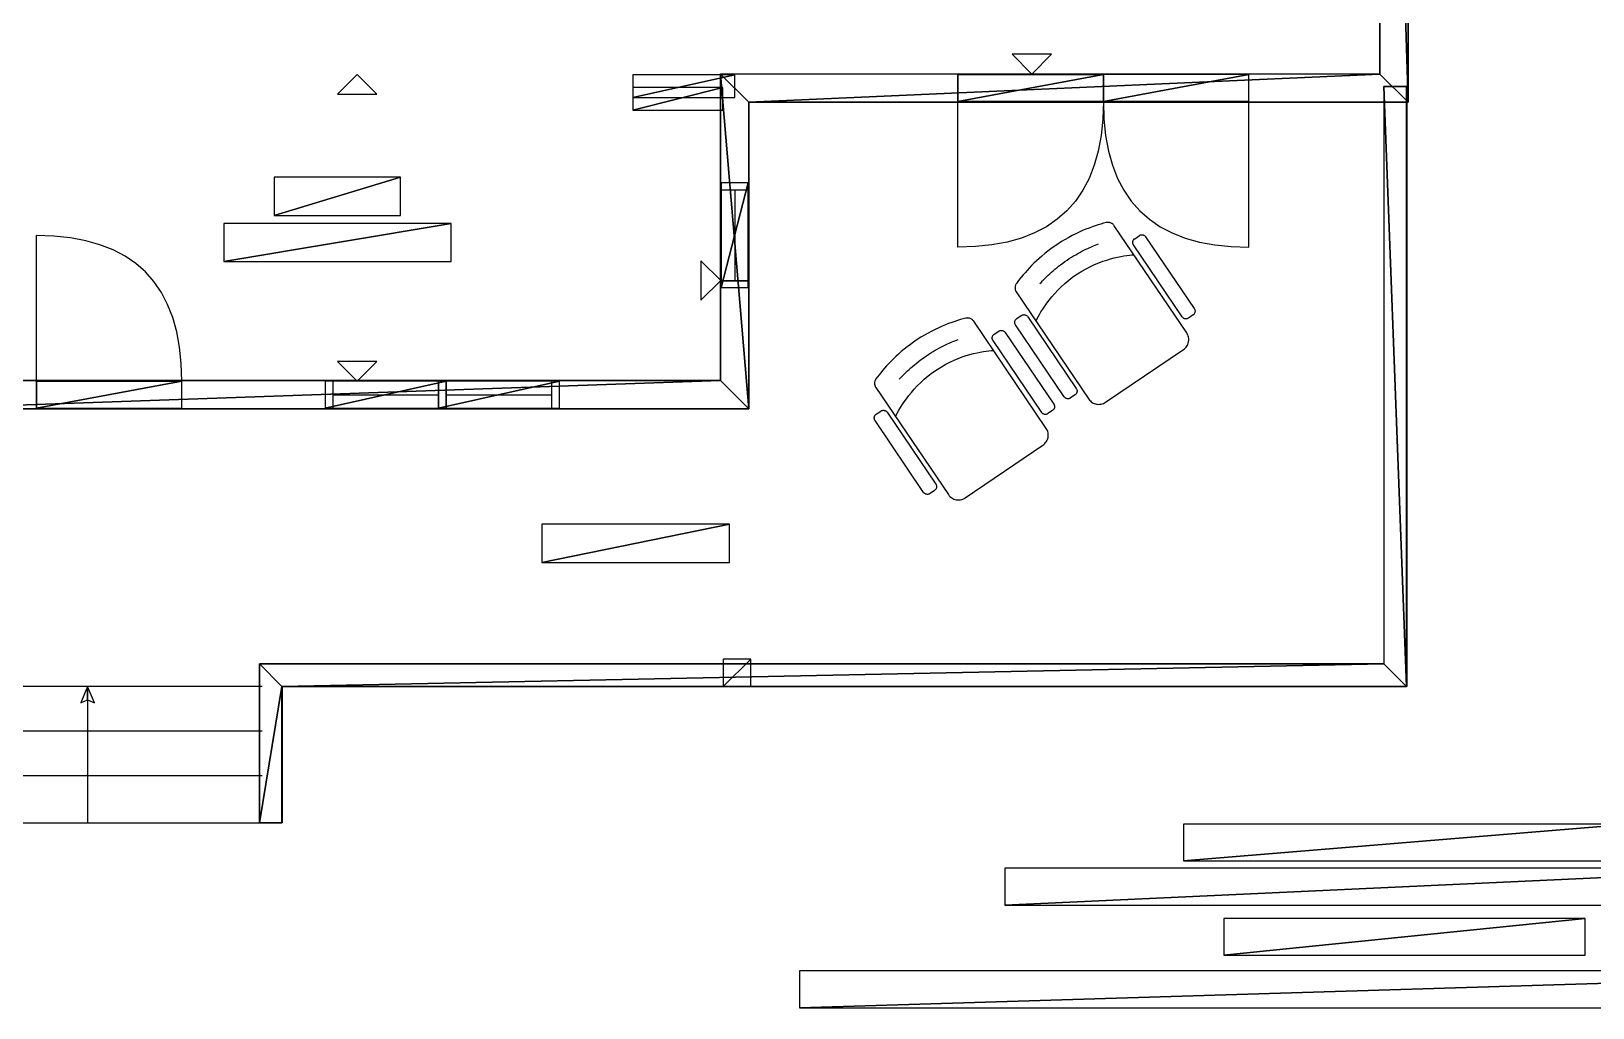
# Model space of a CAD drawing. Header units: millimetres. Extents: x 245 to 2830, y 44 to 1976.
# Drawn here: x 696 to 1545, y 44 to 575 of the extents above; entities that cross this region are included whole.
import ezdxf

# ---------------------------------------------------------------- set-up
doc = ezdxf.new("R2010")
doc.units = ezdxf.units.MM
doc.layers.add('FloorPlan-page-1', color=7, linetype='Continuous')

msp = doc.modelspace()

# ---------------------------------------------------------------- linework, layer by layer
at = {"layer": 'FloorPlan-page-1', "color": 7, "true_color": 0x000000}
for p, q in [((1429.05, 551.46), (1429.05, 1036.7)), ((1444.36, 1021.37), (1444.36, 536.13)), ((1070.65, 384.83), (1070.65, 551.46)), ((1070.65, 551.46), (1429.05, 551.46)), ((1199.59, 551.06), (1278.72, 551.06)), ((1199.59, 536.45), (1199.59, 551.06)), ((1199.59, 551.06), (1199.59, 551.06)), ((1278.72, 551.06), (1278.72, 536.45)), ((1357.82, 551.06), (1278.72, 551.06)), ((1278.72, 551.06), (1278.72, 536.45)), ((1357.82, 536.45), (1357.82, 551.06)), ((1357.82, 551.06), (1357.82, 551.06)), ((1431.36, 230.86), (1431.36, 544.64)), ((1431.36, 544.64), (1443.62, 544.64)), ((1443.62, 544.64), (1443.62, 218.6)), ((1444.36, 536.13), (1086, 536.13)), ((1086, 536.13), (1086, 369.52)), ((1278.72, 536.45), (1199.59, 536.45)), ((1199.59, 457.35), (1199.59, 536.45)), ((1199.59, 536.45), (1278.72, 536.45)), ((1278.72, 536.45), (1278.4, 526.85)), ((1278.72, 536.45), (1278.72, 536.45)), ((1278.72, 536.45), (1357.82, 536.45)), ((1278.72, 536.45), (1279.01, 526.85)), ((1357.82, 536.45), (1278.72, 536.45)), ((1278.72, 536.45), (1278.72, 536.45)), ((1357.85, 457.35), (1357.82, 536.45)), ((1278.4, 526.85), (1277.49, 517.91)), ((1279.01, 526.85), (1279.96, 517.91)), ((1277.49, 517.91), (1275.92, 509.56)), ((1279.96, 517.91), (1281.49, 509.56)), ((1275.92, 509.56), (1273.78, 501.83)), ((1281.49, 509.56), (1283.67, 501.83)), ((1273.78, 501.83), (1270.98, 494.71)), ((1283.67, 501.83), (1286.47, 494.71)), ((1270.98, 494.71), (1267.56, 488.23)), ((1286.47, 494.71), (1289.85, 488.23)), ((1085.67, 492.29), (1070.97, 492.29)), ((1070.97, 492.29), (1070.97, 435.44)), ((1085.67, 492.29), (1070.97, 492.29)), ((1070.97, 492.29), (1070.97, 435.44)), ((1070.97, 488.49), (1085.67, 488.49)), ((1085.68, 492.31), (1070.98, 492.31)), ((1070.98, 492.31), (1070.98, 435.49)), ((1085.68, 492.31), (1070.98, 492.31)), ((1070.98, 492.31), (1070.98, 435.49)), ((1070.98, 488.53), (1085.68, 488.53)), ((1078.32, 488.49), (1078.32, 439.11)), ((1078.33, 488.53), (1078.33, 439.14)), ((1085.67, 435.44), (1085.67, 492.29)), ((1085.67, 435.44), (1085.67, 492.29)), ((1085.68, 435.49), (1085.68, 492.31)), ((1085.68, 435.49), (1085.68, 492.31)), ((1267.56, 488.23), (1263.56, 482.37)), ((1289.85, 488.23), (1293.89, 482.37)), ((1258.9, 477.1), (1253.67, 472.48)), ((1263.56, 482.37), (1258.9, 477.1)), ((1293.89, 482.37), (1298.51, 477.1)), ((1298.51, 477.1), (1303.78, 472.48)), ((1247.78, 468.45), (1241.3, 465.05)), ((1253.67, 472.48), (1247.78, 468.45)), ((1269.2, 467.03), (1267.41, 466.29)), ((1270.94, 467.71), (1269.2, 467.03)), ((1272.65, 468.35), (1270.94, 467.71)), ((1274.29, 468.9), (1272.65, 468.35)), ((1275.89, 469.43), (1274.29, 468.9)), ((1277.41, 469.87), (1275.89, 469.43)), ((1278.87, 470.3), (1277.41, 469.87)), ((1280.25, 470.67), (1278.87, 470.3)), ((1280.58, 470.72), (1280.25, 470.67)), ((1280.87, 470.77), (1280.58, 470.72)), ((1281.2, 470.8), (1280.87, 470.77)), ((1281.49, 470.77), (1281.2, 470.8)), ((1281.81, 470.74), (1281.49, 470.77)), ((1282.1, 470.69), (1281.81, 470.74)), ((1282.4, 470.61), (1282.1, 470.69)), ((1282.69, 470.53), (1282.4, 470.61)), ((1282.98, 470.4), (1282.69, 470.53)), ((1283.23, 470.27), (1282.98, 470.4)), ((1283.52, 470.11), (1283.23, 470.27)), ((1283.74, 469.93), (1283.52, 470.11)), ((1284, 469.74), (1283.74, 469.93)), ((1284.21, 469.51), (1284, 469.74)), ((1284.43, 469.27), (1284.21, 469.51)), ((1284.61, 469), (1284.43, 469.27)), ((1324.03, 410.81), (1284.61, 469)), ((1284.61, 469), (1284.61, 469)), ((1303.78, 472.48), (1309.63, 468.45)), ((1309.63, 468.45), (1316.14, 465.05)), ((708.24, 463.31), (698.68, 463.6)), ((698.68, 463.6), (698.68, 384.5)), ((717.22, 462.39), (708.24, 463.31)), ((725.55, 460.83), (717.22, 462.39)), ((733.3, 458.67), (725.55, 460.83)), ((740.39, 455.9), (733.3, 458.67)), ((1218.14, 458.59), (1209.16, 457.64)), ((1226.47, 460.12), (1218.14, 458.59)), ((1234.18, 462.28), (1226.47, 460.12)), ((1241.3, 465.05), (1234.18, 462.28)), ((1253.96, 459.04), (1251.96, 457.69)), ((1255.96, 460.33), (1253.96, 459.04)), ((1257.92, 461.52), (1255.96, 460.33)), ((1259.89, 462.6), (1257.92, 461.52)), ((1261.81, 463.63), (1259.89, 462.6)), ((1263.7, 464.6), (1261.81, 463.63)), ((1265.6, 465.47), (1263.7, 464.6)), ((1267.41, 466.29), (1265.6, 465.47)), ((1273.34, 457.98), (1274.29, 458.38)), ((1274.29, 458.38), (1275.23, 458.75)), ((1275.23, 458.75), (1276.14, 459.12)), ((1294.69, 460.12), (1294.72, 460.36)), ((1294.69, 459.88), (1294.69, 460.12)), ((1294.69, 459.64), (1294.69, 459.88)), ((1294.72, 459.41), (1294.69, 459.64)), ((1294.72, 460.36), (1294.8, 460.59)), ((1294.8, 459.17), (1294.72, 459.41)), ((1294.8, 460.59), (1294.87, 460.83)), ((1294.87, 458.96), (1294.8, 459.17)), ((1294.87, 460.83), (1294.98, 461.04)), ((1294.98, 458.72), (1294.87, 458.96)), ((1294.98, 461.04), (1295.09, 461.25)), ((1295.12, 458.51), (1294.98, 458.72)), ((1295.09, 461.25), (1295.23, 461.44)), ((1321.56, 419.46), (1295.12, 458.51)), ((1295.23, 461.44), (1295.38, 461.62)), ((1295.38, 461.62), (1295.56, 461.81)), ((1295.56, 461.81), (1295.78, 461.94)), ((1295.78, 461.94), (1298.29, 463.65)), ((1298.29, 463.65), (1298.51, 463.76)), ((1298.51, 463.76), (1298.72, 463.89)), ((1298.72, 463.89), (1298.94, 463.97)), ((1298.94, 463.97), (1299.2, 464.02)), ((1299.2, 464.02), (1299.41, 464.05)), ((1299.41, 464.05), (1299.67, 464.07)), ((1299.67, 464.07), (1299.89, 464.05)), ((1299.89, 464.05), (1300.14, 464.02)), ((1300.14, 464.02), (1300.36, 463.97)), ((1300.36, 463.97), (1300.58, 463.89)), ((1300.58, 463.89), (1300.8, 463.78)), ((1300.8, 463.78), (1301.01, 463.68)), ((1301.01, 463.68), (1301.2, 463.52)), ((1301.2, 463.52), (1301.38, 463.36)), ((1301.38, 463.36), (1301.56, 463.18)), ((1301.56, 463.18), (1301.71, 462.97)), ((1301.71, 462.97), (1328.14, 423.92)), ((1316.14, 465.05), (1323.23, 462.28)), ((1323.23, 462.28), (1330.98, 460.12)), ((1330.98, 460.12), (1339.31, 458.59)), ((1339.31, 458.59), (1348.25, 457.64)), ((746.9, 452.5), (740.39, 455.9)), ((752.75, 448.49), (746.9, 452.5)), ((1209.16, 457.64), (1199.59, 457.35)), ((1243.78, 451.18), (1242.32, 449.89)), ((1245.27, 452.5), (1243.78, 451.18)), ((1246.83, 453.82), (1245.27, 452.5)), ((1248.47, 455.11), (1246.83, 453.82)), ((1250.18, 456.4), (1248.47, 455.11)), ((1251.96, 457.69), (1250.18, 456.4)), ((1257.81, 449.47), (1259.01, 450.28)), ((1259.01, 450.28), (1260.18, 451.08)), ((1260.18, 451.08), (1261.38, 451.81)), ((1261.38, 451.81), (1262.54, 452.53)), ((1262.54, 452.53), (1263.7, 453.21)), ((1263.7, 453.21), (1264.83, 453.87)), ((1264.83, 453.87), (1265.96, 454.48)), ((1265.96, 454.48), (1267.09, 455.08)), ((1267.09, 455.08), (1268.18, 455.64)), ((1268.18, 455.64), (1269.23, 456.16)), ((1269.23, 456.16), (1270.29, 456.67)), ((1270.29, 456.67), (1271.34, 457.14)), ((1271.34, 457.14), (1272.32, 457.59)), ((1272.32, 457.59), (1273.34, 457.98)), ((1278.4, 449.63), (1280.54, 450.34)), ((1280.54, 450.34), (1282.58, 450.94)), ((1282.58, 450.94), (1284.54, 451.47)), ((1284.54, 451.47), (1286.43, 451.89)), ((1286.43, 451.89), (1288.21, 452.24)), ((1288.21, 452.24), (1289.89, 452.53)), ((1289.89, 452.53), (1291.45, 452.76)), ((1291.45, 452.76), (1292.87, 452.95)), ((1292.87, 452.95), (1294.18, 453.08)), ((1294.18, 453.08), (1295.34, 453.16)), ((1348.25, 457.64), (1357.85, 457.35)), ((758.02, 443.85), (752.75, 448.49)), ((762.64, 438.6), (758.02, 443.85)), ((1235.09, 442.24), (1234.1, 441.03)), ((1236.14, 443.46), (1235.09, 442.24)), ((1237.27, 444.72), (1236.14, 443.46)), ((1238.43, 445.99), (1237.27, 444.72)), ((1239.67, 447.28), (1238.43, 445.99)), ((1240.98, 448.57), (1239.67, 447.28)), ((1242.32, 449.89), (1240.98, 448.57)), ((1247.85, 441.27), (1248.69, 442.06)), ((1248.69, 442.06), (1249.56, 442.85)), ((1249.56, 442.85), (1250.47, 443.67)), ((1250.47, 443.67), (1251.41, 444.48)), ((1251.41, 444.48), (1252.4, 445.3)), ((1252.4, 445.3), (1253.41, 446.15)), ((1253.41, 446.15), (1254.43, 446.96)), ((1254.43, 446.96), (1255.52, 447.81)), ((1255.52, 447.81), (1256.65, 448.62)), ((1256.65, 448.62), (1257.81, 449.47)), ((1262.21, 441.14), (1264.69, 442.82)), ((1264.69, 442.82), (1267.05, 444.3)), ((1267.05, 444.3), (1269.38, 445.62)), ((1269.38, 445.62), (1271.7, 446.8)), ((1271.7, 446.8), (1274, 447.86)), ((1274, 447.86), (1276.21, 448.81)), ((1276.21, 448.81), (1278.4, 449.63)), ((766.68, 432.72), (762.64, 438.6)), ((1070.97, 439.11), (1085.67, 439.11)), ((1070.97, 435.44), (1085.67, 435.44)), ((1070.97, 435.44), (1085.67, 435.44)), ((1070.98, 439.14), (1085.68, 439.14)), ((1070.98, 435.49), (1085.68, 435.49)), ((1070.98, 435.49), (1085.68, 435.49)), ((1230.76, 435.94), (1230.72, 435.62)), ((1230.72, 435.62), (1230.72, 435.33)), ((1230.72, 435.33), (1230.72, 435.02)), ((1230.72, 435.02), (1230.76, 434.73)), ((1230.83, 436.23), (1230.76, 435.94)), ((1230.76, 434.73), (1230.79, 434.41)), ((1230.79, 434.41), (1230.87, 434.12)), ((1230.94, 436.52), (1230.83, 436.23)), ((1230.87, 434.12), (1230.98, 433.83)), ((1231.05, 436.81), (1230.94, 436.52)), ((1230.98, 433.83), (1231.09, 433.54)), ((1231.16, 437.1), (1231.05, 436.81)), ((1231.09, 433.54), (1231.23, 433.28)), ((1231.3, 437.39), (1231.16, 437.1)), ((1231.23, 433.28), (1231.41, 432.99)), ((1231.49, 437.66), (1231.3, 437.39)), ((1231.41, 432.99), (1270.83, 374.8)), ((1232.32, 438.74), (1231.49, 437.66)), ((1233.19, 439.87), (1232.32, 438.74)), ((1234.1, 441.03), (1233.19, 439.87)), ((1244.18, 437.5), (1244.87, 438.21)), ((1244.87, 438.21), (1245.56, 438.95)), ((1245.56, 438.95), (1246.29, 439.71)), ((1246.29, 439.71), (1247.05, 440.48)), ((1247.05, 440.48), (1247.85, 441.27)), ((1252.29, 432.17), (1253.96, 433.99)), ((1253.96, 433.99), (1255.81, 435.81)), ((1255.81, 435.81), (1257.81, 437.6)), ((1257.81, 437.6), (1259.92, 439.4)), ((1259.92, 439.4), (1262.21, 441.14)), ((770.06, 426.24), (766.68, 432.72)), ((772.86, 419.12), (770.06, 426.24)), ((1245.78, 423.63), (1246.83, 425.21)), ((1246.83, 425.21), (1248, 426.9)), ((1248, 426.9), (1249.3, 428.61)), ((1249.3, 428.61), (1250.72, 430.38)), ((1250.72, 430.38), (1252.29, 432.17)), ((775.01, 411.39), (772.86, 419.12)), ((1196.29, 416.4), (1194.58, 415.77)), ((1197.92, 416.96), (1196.29, 416.4)), ((1199.52, 417.49), (1197.92, 416.96)), ((1201.05, 417.93), (1199.52, 417.49)), ((1202.5, 418.36), (1201.05, 417.93)), ((1203.89, 418.72), (1202.5, 418.36)), ((1204.21, 418.78), (1203.89, 418.72)), ((1204.5, 418.83), (1204.21, 418.78)), ((1204.83, 418.86), (1204.5, 418.83)), ((1205.12, 418.83), (1204.83, 418.86)), ((1205.45, 418.8), (1205.12, 418.83)), ((1205.74, 418.75), (1205.45, 418.8)), ((1206.03, 418.7), (1205.74, 418.75)), ((1206.32, 418.59), (1206.03, 418.7)), ((1206.61, 418.46), (1206.32, 418.59)), ((1206.87, 418.33), (1206.61, 418.46)), ((1207.12, 418.17), (1206.87, 418.33)), ((1207.38, 417.99), (1207.12, 418.17)), ((1207.63, 417.8), (1207.38, 417.99)), ((1207.85, 417.56), (1207.63, 417.8)), ((1208.07, 417.33), (1207.85, 417.56)), ((1208.25, 417.09), (1208.07, 417.33)), ((1247.67, 358.87), (1208.25, 417.09)), ((1208.25, 417.09), (1208.25, 417.09)), ((1230.54, 416.48), (1230.58, 416.72)), ((1230.58, 416.22), (1230.54, 416.48)), ((1230.58, 416.72), (1230.61, 416.93)), ((1230.61, 415.98), (1230.58, 416.22)), ((1230.61, 416.93), (1230.65, 417.17)), ((1230.65, 415.77), (1230.61, 415.98)), ((1230.65, 417.17), (1230.72, 417.41)), ((1230.72, 417.41), (1230.83, 417.62)), ((1230.83, 417.62), (1230.94, 417.83)), ((1230.94, 417.83), (1231.09, 418.01)), ((1231.09, 418.01), (1231.27, 418.2)), ((1231.27, 418.2), (1231.45, 418.38)), ((1231.45, 418.38), (1231.63, 418.54)), ((1231.63, 418.54), (1234.14, 420.23)), ((1234.14, 420.23), (1234.36, 420.36)), ((1234.36, 420.36), (1234.58, 420.46)), ((1234.58, 420.46), (1234.79, 420.54)), ((1234.79, 420.54), (1235.05, 420.6)), ((1235.05, 420.6), (1235.3, 420.62)), ((1235.3, 420.62), (1235.52, 420.65)), ((1235.52, 420.65), (1235.78, 420.62)), ((1235.78, 420.62), (1235.99, 420.6)), ((1235.99, 420.6), (1236.21, 420.54)), ((1236.21, 420.54), (1236.47, 420.46)), ((1236.47, 420.46), (1236.69, 420.36)), ((1236.69, 420.36), (1236.87, 420.25)), ((1236.87, 420.25), (1237.09, 420.1)), ((1237.09, 420.1), (1237.27, 419.94)), ((1237.27, 419.94), (1237.41, 419.75)), ((1237.41, 419.75), (1237.59, 419.54)), ((1237.59, 419.54), (1264.03, 380.49)), ((1242.14, 417.14), (1242.65, 418.2)), ((1242.65, 418.2), (1243.27, 419.38)), ((1243.27, 419.38), (1244, 420.7)), ((1244, 420.7), (1244.83, 422.1)), ((1244.83, 422.1), (1245.78, 423.63)), ((1321.71, 419.25), (1321.56, 419.46)), ((1321.89, 419.07), (1321.71, 419.25)), ((1322.07, 418.91), (1321.89, 419.07)), ((1322.25, 418.78), (1322.07, 418.91)), ((1322.47, 418.65), (1322.25, 418.78)), ((1322.69, 418.54), (1322.47, 418.65)), ((1322.91, 418.46), (1322.69, 418.54)), ((1323.12, 418.41), (1322.91, 418.46)), ((1323.38, 418.38), (1323.12, 418.41)), ((1323.6, 418.36), (1323.38, 418.38)), ((1323.85, 418.38), (1323.6, 418.36)), ((1324.11, 418.41), (1323.85, 418.38)), ((1324.32, 418.46), (1324.11, 418.41)), ((1324.54, 418.57), (1324.32, 418.46)), ((1324.8, 418.67), (1324.54, 418.57)), ((1324.98, 418.8), (1324.8, 418.67)), ((1327.49, 420.49), (1324.98, 418.8)), ((1327.71, 420.62), (1327.49, 420.49)), ((1327.49, 420.49), (1327.49, 420.49)), ((1327.89, 420.81), (1327.71, 420.62)), ((1328.03, 420.99), (1327.89, 420.81)), ((1328.18, 421.18), (1328.03, 420.99)), ((1328.14, 423.92), (1328.29, 423.71)), ((1328.29, 421.39), (1328.18, 421.18)), ((1328.29, 423.71), (1328.4, 423.47)), ((1328.4, 421.6), (1328.29, 421.39)), ((1328.4, 423.47), (1328.47, 423.26)), ((1328.47, 421.84), (1328.4, 421.6)), ((1328.47, 423.26), (1328.54, 423.02)), ((1328.54, 422.07), (1328.47, 421.84)), ((1328.54, 423.02), (1328.58, 422.78)), ((1328.58, 422.31), (1328.54, 422.07)), ((1328.58, 422.78), (1328.58, 422.55)), ((1328.58, 422.55), (1328.58, 422.31)), ((776.57, 403.06), (775.01, 411.39)), ((1179.59, 408.39), (1177.59, 407.12)), ((1181.56, 409.58), (1179.59, 408.39)), ((1183.52, 410.68), (1181.56, 409.58)), ((1185.45, 411.71), (1183.52, 410.68)), ((1187.34, 412.66), (1185.45, 411.71)), ((1189.23, 413.53), (1187.34, 412.66)), ((1191.05, 414.35), (1189.23, 413.53)), ((1192.83, 415.09), (1191.05, 414.35)), ((1194.58, 415.77), (1192.83, 415.09)), ((1218.32, 408.2), (1218.36, 408.44)), ((1218.32, 407.97), (1218.32, 408.2)), ((1218.32, 407.7), (1218.32, 407.97)), ((1218.36, 407.47), (1218.32, 407.7)), ((1218.36, 408.44), (1218.43, 408.65)), ((1218.43, 407.26), (1218.36, 407.47)), ((1218.43, 408.65), (1218.5, 408.89)), ((1218.5, 408.89), (1218.61, 409.1)), ((1218.61, 409.1), (1218.72, 409.31)), ((1218.72, 409.31), (1218.87, 409.5)), ((1218.87, 409.5), (1219.01, 409.68)), ((1219.01, 409.68), (1219.19, 409.87)), ((1219.19, 409.87), (1219.41, 410.02)), ((1219.41, 410.02), (1221.89, 411.71)), ((1221.89, 411.71), (1222.1, 411.84)), ((1222.1, 411.84), (1222.36, 411.95)), ((1222.36, 411.95), (1222.58, 412.03)), ((1222.58, 412.03), (1222.79, 412.08)), ((1222.79, 412.08), (1223.05, 412.11)), ((1223.05, 412.11), (1223.3, 412.13)), ((1223.3, 412.13), (1223.52, 412.11)), ((1223.52, 412.11), (1223.78, 412.08)), ((1223.78, 412.08), (1223.99, 412.03)), ((1223.99, 412.03), (1224.21, 411.95)), ((1224.21, 411.95), (1224.43, 411.84)), ((1224.43, 411.84), (1224.65, 411.74)), ((1224.65, 411.74), (1224.83, 411.58)), ((1224.83, 411.58), (1225.01, 411.42)), ((1225.01, 411.42), (1225.19, 411.24)), ((1225.19, 411.24), (1225.34, 411.03)), ((1225.34, 411.03), (1251.78, 371.98)), ((1230.76, 415.53), (1230.65, 415.77)), ((1230.87, 415.3), (1230.76, 415.53)), ((1230.98, 415.09), (1230.87, 415.3)), ((1257.41, 376.04), (1230.98, 415.09)), ((1324.36, 410.23), (1324.03, 410.81)), ((1324.65, 409.63), (1324.36, 410.23)), ((1324.87, 409.02), (1324.65, 409.63)), ((1325.01, 408.42), (1324.87, 409.02)), ((1325.12, 407.78), (1325.01, 408.42)), ((1325.16, 407.15), (1325.12, 407.78)), ((777.48, 394.1), (776.57, 403.06)), ((1167.41, 399.27), (1165.96, 397.95)), ((1168.9, 400.56), (1167.41, 399.27)), ((1170.47, 401.88), (1168.9, 400.56)), ((1172.1, 403.19), (1170.47, 401.88)), ((1173.81, 404.49), (1172.1, 403.19)), ((1175.59, 405.75), (1173.81, 404.49)), ((1177.59, 407.12), (1175.59, 405.75)), ((1182.65, 398.34), (1183.81, 399.13)), ((1183.81, 399.13), (1185.01, 399.87)), ((1185.01, 399.87), (1186.18, 400.58)), ((1186.18, 400.58), (1187.34, 401.27)), ((1187.34, 401.27), (1188.47, 401.93)), ((1188.47, 401.93), (1189.59, 402.54)), ((1189.59, 402.54), (1190.72, 403.14)), ((1190.72, 403.14), (1191.81, 403.7)), ((1191.81, 403.7), (1192.87, 404.22)), ((1192.87, 404.22), (1193.92, 404.72)), ((1193.92, 404.72), (1194.98, 405.2)), ((1194.98, 405.2), (1195.96, 405.65)), ((1195.96, 405.65), (1196.94, 406.07)), ((1196.94, 406.07), (1197.92, 406.46)), ((1197.92, 406.46), (1198.87, 406.83)), ((1198.87, 406.83), (1199.74, 407.18)), ((1204.14, 398.4), (1206.21, 399)), ((1206.21, 399), (1208.18, 399.53)), ((1208.18, 399.53), (1210.07, 399.95)), ((1210.07, 399.95), (1211.85, 400.32)), ((1211.85, 400.32), (1213.52, 400.61)), ((1213.52, 400.61), (1215.09, 400.82)), ((1215.09, 400.82), (1216.5, 401.01)), ((1216.5, 401.01), (1217.81, 401.14)), ((1217.81, 401.14), (1218.98, 401.22)), ((1218.5, 407.02), (1218.43, 407.26)), ((1218.61, 406.78), (1218.5, 407.02)), ((1218.76, 406.57), (1218.61, 406.78)), ((1245.2, 367.52), (1218.76, 406.57)), ((1279.92, 373.03), (1322.29, 401.72)), ((1322.29, 401.72), (1322.8, 402.11)), ((1322.8, 402.11), (1323.31, 402.56)), ((1323.31, 402.56), (1323.71, 403.04)), ((1323.71, 403.04), (1324.11, 403.56)), ((1324.11, 403.56), (1324.4, 404.12)), ((1324.4, 404.12), (1324.69, 404.7)), ((1324.69, 404.7), (1324.87, 405.28)), ((1324.87, 405.28), (1325.01, 405.91)), ((1325.01, 405.91), (1325.12, 406.52)), ((1325.12, 406.52), (1325.16, 407.15)), ((777.81, 384.5), (777.48, 394.1)), ((1159.78, 391.51), (1158.72, 390.3)), ((1160.87, 392.78), (1159.78, 391.51)), ((1162.07, 394.05), (1160.87, 392.78)), ((1163.3, 395.34), (1162.07, 394.05)), ((1164.58, 396.63), (1163.3, 395.34)), ((1165.96, 397.95), (1164.58, 396.63)), ((1172.32, 390.12), (1173.19, 390.91)), ((1173.19, 390.91), (1174.1, 391.73)), ((1174.1, 391.73), (1175.05, 392.54)), ((1175.05, 392.54), (1176.03, 393.36)), ((1176.03, 393.36), (1177.01, 394.2)), ((1177.01, 394.2), (1178.07, 395.02)), ((1178.07, 395.02), (1179.16, 395.86)), ((1179.16, 395.86), (1180.28, 396.68)), ((1180.28, 396.68), (1181.45, 397.53)), ((1181.45, 397.53), (1182.65, 398.34)), ((1185.85, 389.19), (1188.32, 390.88)), ((1188.32, 390.88), (1190.69, 392.36)), ((1190.69, 392.36), (1193.01, 393.68)), ((1193.01, 393.68), (1195.34, 394.86)), ((1195.34, 394.86), (1197.63, 395.94)), ((1197.63, 395.94), (1199.85, 396.87)), ((1199.85, 396.87), (1202.03, 397.68)), ((1202.03, 397.68), (1204.14, 398.4)), ((646.53, 384.83), (1070.65, 384.83)), ((777.81, 384.5), (698.68, 384.5)), ((698.68, 384.5), (698.68, 369.79)), ((698.68, 384.5), (777.81, 384.5)), ((777.81, 369.82), (777.81, 384.5)), ((777.81, 384.5), (777.81, 384.5)), ((921.55, 384.5), (855.77, 384.5)), ((855.77, 384.5), (855.77, 369.82)), ((921.55, 384.5), (855.77, 384.5)), ((855.77, 384.5), (855.77, 369.82)), ((860.13, 369.82), (860.13, 384.5)), ((917.3, 369.82), (917.3, 384.5)), ((983.08, 384.5), (917.3, 384.5)), ((917.3, 384.5), (917.3, 369.82)), ((983.08, 384.5), (917.3, 384.5)), ((917.3, 384.5), (917.3, 369.82)), ((921.55, 369.82), (921.55, 384.5)), ((921.55, 369.82), (921.55, 384.5)), ((921.7, 369.82), (921.7, 384.5)), ((978.86, 369.82), (978.86, 384.5)), ((983.08, 369.82), (983.08, 384.5)), ((983.08, 369.82), (983.08, 384.5)), ((1154.39, 384), (1154.36, 383.71)), ((1154.36, 383.71), (1154.36, 383.39)), ((1154.36, 383.39), (1154.36, 383.08)), ((1154.36, 383.08), (1154.39, 382.79)), ((1154.47, 384.29), (1154.39, 384)), ((1154.39, 382.79), (1154.43, 382.5)), ((1154.43, 382.5), (1154.5, 382.18)), ((1154.54, 384.61), (1154.47, 384.29)), ((1154.5, 382.18), (1154.61, 381.89)), ((1154.65, 384.9), (1154.54, 384.61)), ((1154.79, 385.16), (1154.65, 384.9)), ((1154.94, 385.45), (1154.79, 385.16)), ((1155.12, 385.71), (1154.94, 385.45)), ((1155.92, 386.79), (1155.12, 385.71)), ((1156.79, 387.93), (1155.92, 386.79)), ((1157.74, 389.09), (1156.79, 387.93)), ((1158.72, 390.3), (1157.74, 389.09)), ((1167.81, 385.56), (1168.5, 386.27)), ((1168.5, 386.27), (1169.19, 387.01)), ((1169.19, 387.01), (1169.92, 387.77)), ((1169.92, 387.77), (1170.68, 388.54)), ((1170.68, 388.54), (1171.48, 389.33)), ((1171.48, 389.33), (1172.32, 390.12)), ((1175.92, 380.23), (1177.59, 382.05)), ((1177.59, 382.05), (1179.45, 383.87)), ((1179.45, 383.87), (1181.41, 385.66)), ((1181.41, 385.66), (1183.56, 387.45)), ((1183.56, 387.45), (1185.85, 389.19)), ((860.13, 377.14), (917.3, 377.14)), ((921.7, 377.14), (978.86, 377.14)), ((1154.61, 381.89), (1154.72, 381.6)), ((1154.72, 381.6), (1154.87, 381.34)), ((1154.87, 381.34), (1155.05, 381.05)), ((1155.05, 381.05), (1194.47, 322.86)), ((1170.47, 373.3), (1171.63, 374.96)), ((1171.63, 374.96), (1172.94, 376.67)), ((1172.94, 376.67), (1174.36, 378.44)), ((1174.36, 378.44), (1175.92, 380.23)), ((1257.56, 375.83), (1257.41, 376.04)), ((1257.74, 375.64), (1257.56, 375.83)), ((1257.92, 375.48), (1257.74, 375.64)), ((1258.14, 375.35), (1257.92, 375.48)), ((1258.32, 375.22), (1258.14, 375.35)), ((1258.54, 375.11), (1258.32, 375.22)), ((1258.76, 375.04), (1258.54, 375.11)), ((1259.01, 374.98), (1258.76, 375.04)), ((1259.23, 374.96), (1259.01, 374.98)), ((1259.49, 374.96), (1259.23, 374.96)), ((1259.7, 374.96), (1259.49, 374.96)), ((1259.96, 374.98), (1259.7, 374.96)), ((1260.18, 375.06), (1259.96, 374.98)), ((1260.43, 375.14), (1260.18, 375.06)), ((1260.65, 375.25), (1260.43, 375.14)), ((1260.87, 375.38), (1260.65, 375.25)), ((1263.38, 377.07), (1260.87, 375.38)), ((1263.56, 377.22), (1263.38, 377.07)), ((1263.38, 377.07), (1263.38, 377.07)), ((1263.74, 377.38), (1263.56, 377.22)), ((1263.92, 377.57), (1263.74, 377.38)), ((1264.07, 377.75), (1263.92, 377.57)), ((1264.03, 380.49), (1264.14, 380.28)), ((1264.18, 377.96), (1264.07, 377.75)), ((1264.14, 380.28), (1264.25, 380.07)), ((1264.29, 378.2), (1264.18, 377.96)), ((1264.25, 380.07), (1264.36, 379.83)), ((1264.36, 378.41), (1264.29, 378.2)), ((1264.36, 379.83), (1264.4, 379.6)), ((1264.4, 378.65), (1264.36, 378.41)), ((1264.4, 379.6), (1264.43, 379.36)), ((1264.43, 378.89), (1264.4, 378.65)), ((1264.43, 379.36), (1264.43, 379.12)), ((1264.43, 379.12), (1264.43, 378.89)), ((1270.83, 374.8), (1271.23, 374.24)), ((1271.23, 374.24), (1271.67, 373.77)), ((1271.67, 373.77), (1272.14, 373.35)), ((1086, 369.52), (631.22, 369.52)), ((698.68, 369.79), (777.81, 369.82)), ((698.68, 369.79), (698.68, 369.79)), ((855.77, 369.82), (921.55, 369.82)), ((855.77, 369.82), (921.55, 369.82)), ((917.3, 369.82), (983.08, 369.82)), ((917.3, 369.82), (983.08, 369.82)), ((1086, 369.52), (1086, 369.52)), ((1154.21, 364.78), (1154.25, 365.02)), ((1154.25, 365.02), (1154.28, 365.23)), ((1154.28, 365.23), (1154.36, 365.46)), ((1154.36, 365.46), (1154.47, 365.68)), ((1154.47, 365.68), (1154.58, 365.89)), ((1154.58, 365.89), (1154.72, 366.07)), ((1154.72, 366.07), (1154.9, 366.26)), ((1154.9, 366.26), (1155.08, 366.44)), ((1155.08, 366.44), (1155.27, 366.6)), ((1155.27, 366.6), (1157.78, 368.29)), ((1157.78, 368.29), (1157.99, 368.42)), ((1157.99, 368.42), (1158.21, 368.52)), ((1158.21, 368.52), (1158.43, 368.6)), ((1158.43, 368.6), (1158.68, 368.66)), ((1158.68, 368.66), (1158.9, 368.68)), ((1158.9, 368.68), (1159.16, 368.71)), ((1159.16, 368.71), (1159.38, 368.71)), ((1159.38, 368.71), (1159.63, 368.66)), ((1159.63, 368.66), (1159.85, 368.6)), ((1159.85, 368.6), (1160.07, 368.52)), ((1160.07, 368.52), (1160.28, 368.42)), ((1160.28, 368.42), (1160.5, 368.31)), ((1160.5, 368.31), (1160.72, 368.15)), ((1160.72, 368.15), (1160.9, 368)), ((1160.9, 368), (1161.05, 367.81)), ((1161.05, 367.81), (1161.23, 367.63)), ((1161.23, 367.63), (1187.67, 328.55)), ((1165.78, 365.2), (1166.28, 366.26)), ((1166.28, 366.26), (1166.9, 367.44)), ((1166.9, 367.44), (1167.63, 368.76)), ((1167.63, 368.76), (1168.47, 370.18)), ((1168.47, 370.18), (1169.41, 371.69)), ((1169.41, 371.69), (1170.47, 373.3)), ((1245.34, 367.31), (1245.2, 367.52)), ((1245.52, 367.13), (1245.34, 367.31)), ((1245.7, 366.97), (1245.52, 367.13)), ((1245.89, 366.84), (1245.7, 366.97)), ((1246.1, 366.7), (1245.89, 366.84)), ((1246.32, 366.6), (1246.1, 366.7)), ((1246.54, 366.52), (1246.32, 366.6)), ((1246.76, 366.47), (1246.54, 366.52)), ((1247.01, 366.44), (1246.76, 366.47)), ((1247.23, 366.44), (1247.01, 366.44)), ((1247.49, 366.44), (1247.23, 366.44)), ((1247.7, 366.47), (1247.49, 366.44)), ((1247.96, 366.55), (1247.7, 366.47)), ((1248.18, 366.62), (1247.96, 366.55)), ((1248.4, 366.73), (1248.18, 366.62)), ((1248.61, 366.86), (1248.4, 366.73)), ((1251.12, 368.55), (1248.61, 366.86)), ((1251.34, 368.71), (1251.12, 368.55)), ((1251.12, 368.55), (1251.12, 368.55)), ((1251.52, 368.87), (1251.34, 368.71)), ((1251.67, 369.05), (1251.52, 368.87)), ((1251.81, 369.24), (1251.67, 369.05)), ((1251.78, 371.98), (1251.92, 371.77)), ((1251.92, 369.45), (1251.81, 369.24)), ((1251.92, 371.77), (1252.03, 371.56)), ((1252.03, 369.68), (1251.92, 369.45)), ((1252.03, 371.56), (1252.1, 371.32)), ((1252.1, 369.89), (1252.03, 369.68)), ((1252.1, 371.32), (1252.18, 371.08)), ((1252.18, 370.13), (1252.1, 369.89)), ((1252.18, 371.08), (1252.21, 370.84)), ((1252.21, 370.37), (1252.18, 370.13)), ((1252.21, 370.84), (1252.21, 370.61)), ((1252.21, 370.61), (1252.21, 370.37)), ((1272.14, 373.35), (1272.69, 372.98)), ((1272.69, 372.98), (1273.23, 372.64)), ((1273.23, 372.64), (1273.81, 372.37)), ((1273.81, 372.37), (1274.4, 372.19)), ((1274.4, 372.19), (1275.01, 372.03)), ((1275.01, 372.03), (1275.63, 371.95)), ((1275.63, 371.95), (1276.25, 371.9)), ((1276.25, 371.9), (1276.9, 371.95)), ((1276.9, 371.95), (1277.52, 372.03)), ((1277.52, 372.03), (1278.14, 372.19)), ((1278.14, 372.19), (1278.76, 372.4)), ((1278.76, 372.4), (1279.34, 372.69)), ((1279.34, 372.69), (1279.92, 373.03)), ((1154.18, 364.54), (1154.21, 364.78)), ((1154.21, 364.3), (1154.18, 364.54)), ((1154.25, 364.07), (1154.21, 364.3)), ((1154.28, 363.83), (1154.25, 364.07)), ((1154.36, 363.59), (1154.28, 363.83)), ((1154.47, 363.36), (1154.36, 363.59)), ((1154.61, 363.14), (1154.47, 363.36)), ((1181.05, 324.1), (1154.61, 363.14)), ((1248, 358.29), (1247.67, 358.87)), ((1248.29, 357.71), (1248, 358.29)), ((1248.5, 357.08), (1248.29, 357.71)), ((1248.65, 356.47), (1248.5, 357.08)), ((1203.56, 321.09), (1245.89, 349.78)), ((1245.89, 349.78), (1246.43, 350.17)), ((1246.43, 350.17), (1246.9, 350.62)), ((1246.9, 350.62), (1247.34, 351.12)), ((1247.34, 351.12), (1247.7, 351.62)), ((1247.7, 351.62), (1248.03, 352.18)), ((1248.03, 352.18), (1248.32, 352.76)), ((1248.32, 352.76), (1248.5, 353.36)), ((1248.5, 353.36), (1248.65, 353.97)), ((1248.76, 355.84), (1248.65, 356.47)), ((1248.65, 353.97), (1248.76, 354.58)), ((1248.8, 355.21), (1248.76, 355.84)), ((1248.76, 354.58), (1248.8, 355.21)), ((1181.19, 323.89), (1181.05, 324.1)), ((1181.38, 323.7), (1181.19, 323.89)), ((1181.56, 323.54), (1181.38, 323.7)), ((1181.74, 323.41), (1181.56, 323.54)), ((1181.96, 323.28), (1181.74, 323.41)), ((1182.18, 323.17), (1181.96, 323.28)), ((1182.39, 323.09), (1182.18, 323.17)), ((1182.65, 323.04), (1182.39, 323.09)), ((1182.87, 323.02), (1182.65, 323.04)), ((1183.12, 323.02), (1182.87, 323.02)), ((1183.34, 323.02), (1183.12, 323.02)), ((1183.59, 323.04), (1183.34, 323.02)), ((1183.81, 323.12), (1183.59, 323.04)), ((1184.07, 323.2), (1183.81, 323.12)), ((1184.28, 323.31), (1184.07, 323.2)), ((1184.5, 323.44), (1184.28, 323.31)), ((1186.98, 325.12), (1184.5, 323.44)), ((1187.19, 325.28), (1186.98, 325.12)), ((1186.98, 325.12), (1186.98, 325.12)), ((1187.38, 325.44), (1187.19, 325.28)), ((1187.52, 325.63), (1187.38, 325.44)), ((1187.67, 325.84), (1187.52, 325.63)), ((1187.67, 328.55), (1187.78, 328.34)), ((1187.81, 326.02), (1187.67, 325.84)), ((1187.78, 328.34), (1187.88, 328.13)), ((1187.88, 326.26), (1187.81, 326.02)), ((1187.88, 328.13), (1187.96, 327.89)), ((1187.99, 326.47), (1187.88, 326.26)), ((1187.96, 327.89), (1188.03, 327.66)), ((1188.03, 326.71), (1187.99, 326.47)), ((1188.03, 327.66), (1188.07, 327.42)), ((1188.07, 326.94), (1188.03, 326.71)), ((1188.07, 327.42), (1188.07, 327.18)), ((1188.07, 327.18), (1188.07, 326.94)), ((1194.47, 322.86), (1194.87, 322.3)), ((1194.87, 322.3), (1195.3, 321.83)), ((1195.3, 321.83), (1195.78, 321.41)), ((1195.78, 321.41), (1196.32, 321.04)), ((1196.32, 321.04), (1196.87, 320.72)), ((1196.87, 320.72), (1197.41, 320.46)), ((1197.41, 320.46), (1198.03, 320.25)), ((1198.03, 320.25), (1198.65, 320.09)), ((1198.65, 320.09), (1199.27, 320.01)), ((1199.27, 320.01), (1199.89, 319.98)), ((1199.89, 319.98), (1200.5, 320.01)), ((1200.5, 320.01), (1201.16, 320.09)), ((1201.16, 320.09), (1201.78, 320.25)), ((1201.78, 320.25), (1202.39, 320.46)), ((1202.39, 320.46), (1202.98, 320.75)), ((1202.98, 320.75), (1203.56, 321.09)), ((820.04, 144.52), (820.04, 230.86)), ((820.04, 230.86), (1431.36, 230.86)), ((821.52, 218.61), (633.22, 218.61)), ((1443.62, 218.6), (832.29, 218.6)), ((832.29, 218.6), (832.29, 144.52)), ((608.06, 194.56), (821.52, 194.56)), ((581.37, 170.33), (821.52, 170.33)), ((554.42, 144.52), (821.52, 144.52)), ((832.29, 144.52), (820.04, 144.52)), ((832.29, 144.52), (832.29, 144.52))]:
    msp.add_line(p, q, dxfattribs=at)
at = {"layer": 'FloorPlan-page-1', "color": 7, "true_color": 0xaaaaaa}
msp.add_line((726.59, 212.59), (726.59, 144.52), dxfattribs=at)
at = {"layer": 'FloorPlan-page-1', "color": 7, "true_color": 0x000000}
for points in [[(1429.03, 1036.65, -0.05), (1429.03, 551.39, -0.05), (1444.38, 536.09, -0.05)], [(1429.03, 1036.65, -0.05), (1444.38, 536.09, -0.05), (1444.38, 1021.32, -0.05)], [(1239.81, 551.36, -0.05), (1250.58, 562.1, -0.05), (1229.08, 562.1, -0.05)], [(873.08, 551.14, -0.05), (862.35, 540.38, -0.05), (883.85, 540.38, -0.05)], [(1022.9, 531.8, -0.05), (1071.93, 531.8, -0.05), (1071.93, 544.06, -0.05)], [(1071.93, 544.06, -0.05), (1022.9, 544.06, -0.05), (1022.9, 531.8, -0.05)], [(1023.02, 538.69, -0.05), (1078.32, 538.69, -0.05), (1078.32, 550.95, -0.05)], [(1078.32, 550.95, -0.05), (1023.02, 550.95, -0.05), (1023.02, 538.69, -0.05)], [(1070.67, 551.39, -0.05), (1070.67, 384.79, -0.05), (1086.01, 369.46, -0.05)], [(1070.67, 551.39, -0.05), (1086.01, 369.46, -0.05), (1086.01, 536.09, -0.05)], [(1429.03, 551.39, -0.05), (1070.67, 551.39, -0.05), (1086.01, 536.09, -0.05)], [(1429.03, 551.39, -0.05), (1086.01, 536.09, -0.05), (1444.38, 536.09, -0.05)], [(1070.71, 439.24, -0.05), (1059.94, 449.98, -0.05), (1059.94, 428.51, -0.05)], [(873.08, 384.48, -0.05), (883.85, 395.22, -0.05), (862.35, 395.22, -0.05)], [(1070.67, 384.79, -0.05), (646.55, 384.79, -0.05), (631.2, 369.46, -0.05)], [(1070.67, 384.79, -0.05), (631.2, 369.46, -0.05), (1086.01, 369.46, -0.05)], [(1087.04, 233.54, -0.05), (1072.05, 233.54, -0.05), (1072.05, 218.57, -0.05)], [(1072.05, 218.57, -0.05), (1087.04, 218.57, -0.05), (1087.04, 233.54, -0.05)]]:
    msp.add_3dface(points, dxfattribs=at)
at = {"layer": 'FloorPlan-page-1', "color": 7, "true_color": 0xffffff}
for points in [[(1278.72, 551.06, -0.05), (1199.62, 551.06, -0.05), (1199.62, 536.47, -0.05)], [(1199.62, 536.47, -0.05), (1278.72, 536.44, -0.05), (1278.72, 551.06, -0.05)], [(1278.72, 536.44, -0.05), (1357.83, 536.47, -0.05), (1357.83, 551.06, -0.05)], [(1357.83, 551.06, -0.05), (1278.72, 551.06, -0.05), (1278.72, 536.44, -0.05)], [(1443.51, 218.6, -0.05), (1443.51, 544.63, -0.05), (1431.27, 544.63, -0.05)], [(1443.51, 218.6, -0.05), (1431.27, 544.63, -0.05), (1431.27, 230.85, -0.05)], [(828.03, 474.44, 0.05), (896.72, 474.44, 0.05), (896.72, 495.28, 0.05)], [(828.03, 474.44, 0.05), (896.72, 495.28, 0.05), (828.03, 495.28, 0.05)], [(800.62, 449.45, 0.05), (924.16, 449.45, 0.05), (924.16, 470.27, 0.05)], [(800.62, 449.45, 0.05), (924.16, 470.27, 0.05), (800.62, 470.27, 0.05)], [(777.81, 384.52, -0.05), (698.71, 384.5, -0.05), (698.71, 369.79, -0.05)], [(698.71, 369.79, -0.05), (777.81, 369.79, -0.05), (777.81, 384.52, -0.05)], [(973.45, 285.94, 0.05), (1075.42, 285.94, 0.05), (1075.42, 306.76, 0.05)], [(973.45, 285.94, 0.05), (1075.42, 306.76, 0.05), (973.45, 306.76, 0.05)], [(819.94, 230.85, -0.05), (819.94, 144.52, -0.05), (832.18, 218.6, -0.05)], [(1431.27, 230.85, -0.05), (819.94, 230.85, -0.05), (832.18, 218.6, -0.05)], [(832.18, 218.6, -0.05), (1443.51, 218.6, -0.05), (1431.27, 230.85, -0.05)], [(819.94, 144.52, -0.05), (832.18, 144.52, -0.05), (832.18, 218.6, -0.05)], [(1322.21, 123.83, 0.05), (1564.48, 123.83, 0.05), (1564.48, 143.83, 0.05)], [(1322.21, 123.83, 0.05), (1564.48, 143.83, 0.05), (1322.21, 143.83, 0.05)], [(1225.12, 99.82, 0.05), (1661.33, 99.82, 0.05), (1661.33, 119.82, 0.05)], [(1225.12, 99.82, 0.05), (1661.33, 119.82, 0.05), (1225.12, 119.82, 0.05)], [(1344.16, 72.63, 0.05), (1540.63, 72.63, 0.05), (1540.63, 92.64, 0.05)], [(1344.16, 72.63, 0.05), (1540.63, 92.64, 0.05), (1344.16, 92.64, 0.05)], [(1113.48, 44.06, 0.05), (1773.38, 44.06, 0.05), (1773.38, 64.03, 0.05)], [(1113.48, 44.06, 0.05), (1773.38, 64.03, 0.05), (1113.48, 64.03, 0.05)]]:
    msp.add_3dface(points, dxfattribs=at)
at = {"layer": 'FloorPlan-page-1', "color": 7, "true_color": 0xf0f0ff}
for points in [[(1085.66, 492.31, -0.05), (1070.97, 492.31, -0.05), (1070.97, 435.49, -0.05)], [(1070.97, 435.49, -0.05), (1085.66, 435.49, -0.05), (1085.66, 492.31, -0.05)], [(1085.66, 492.31, -0.05), (1070.97, 492.31, -0.05), (1070.97, 435.49, -0.05)], [(1070.97, 435.49, -0.05), (1085.66, 435.49, -0.05), (1085.66, 492.31, -0.05)], [(1085.66, 492.31, -0.05), (1070.97, 492.31, -0.05), (1070.97, 435.49, -0.05)], [(1070.97, 435.49, -0.05), (1085.66, 435.49, -0.05), (1085.66, 492.31, -0.05)], [(1085.66, 492.31, -0.05), (1070.97, 492.31, -0.05), (1070.97, 435.49, -0.05)], [(1070.97, 435.49, -0.05), (1085.66, 435.49, -0.05), (1085.66, 492.31, -0.05)], [(921.55, 384.52, -0.05), (855.77, 384.52, -0.05), (855.77, 369.85, -0.05)], [(855.77, 369.85, -0.05), (921.55, 369.85, -0.05), (921.55, 384.52, -0.05)], [(921.55, 384.52, -0.05), (855.77, 384.52, -0.05), (855.77, 369.85, -0.05)], [(855.77, 369.85, -0.05), (921.55, 369.85, -0.05), (921.55, 384.52, -0.05)], [(983.08, 384.52, -0.05), (917.3, 384.52, -0.05), (917.3, 369.85, -0.05)], [(917.3, 369.85, -0.05), (983.08, 369.85, -0.05), (983.08, 384.52, -0.05)], [(983.08, 384.52, -0.05), (917.3, 384.52, -0.05), (917.3, 369.85, -0.05)], [(917.3, 369.85, -0.05), (983.08, 369.85, -0.05), (983.08, 384.52, -0.05)]]:
    msp.add_3dface(points, dxfattribs=at)
at = {"layer": 'FloorPlan-page-1', "color": 7, "true_color": 0xaaaaaa}
for points in [[(726.58, 218.62, -0.05), (722.85, 209.78, -0.05), (726.58, 211.35, -0.05)], [(726.58, 211.35, -0.05), (730.31, 209.78, -0.05), (726.58, 218.62, -0.05)]]:
    msp.add_3dface(points, dxfattribs=at)

doc.saveas('drawing.dxf')
